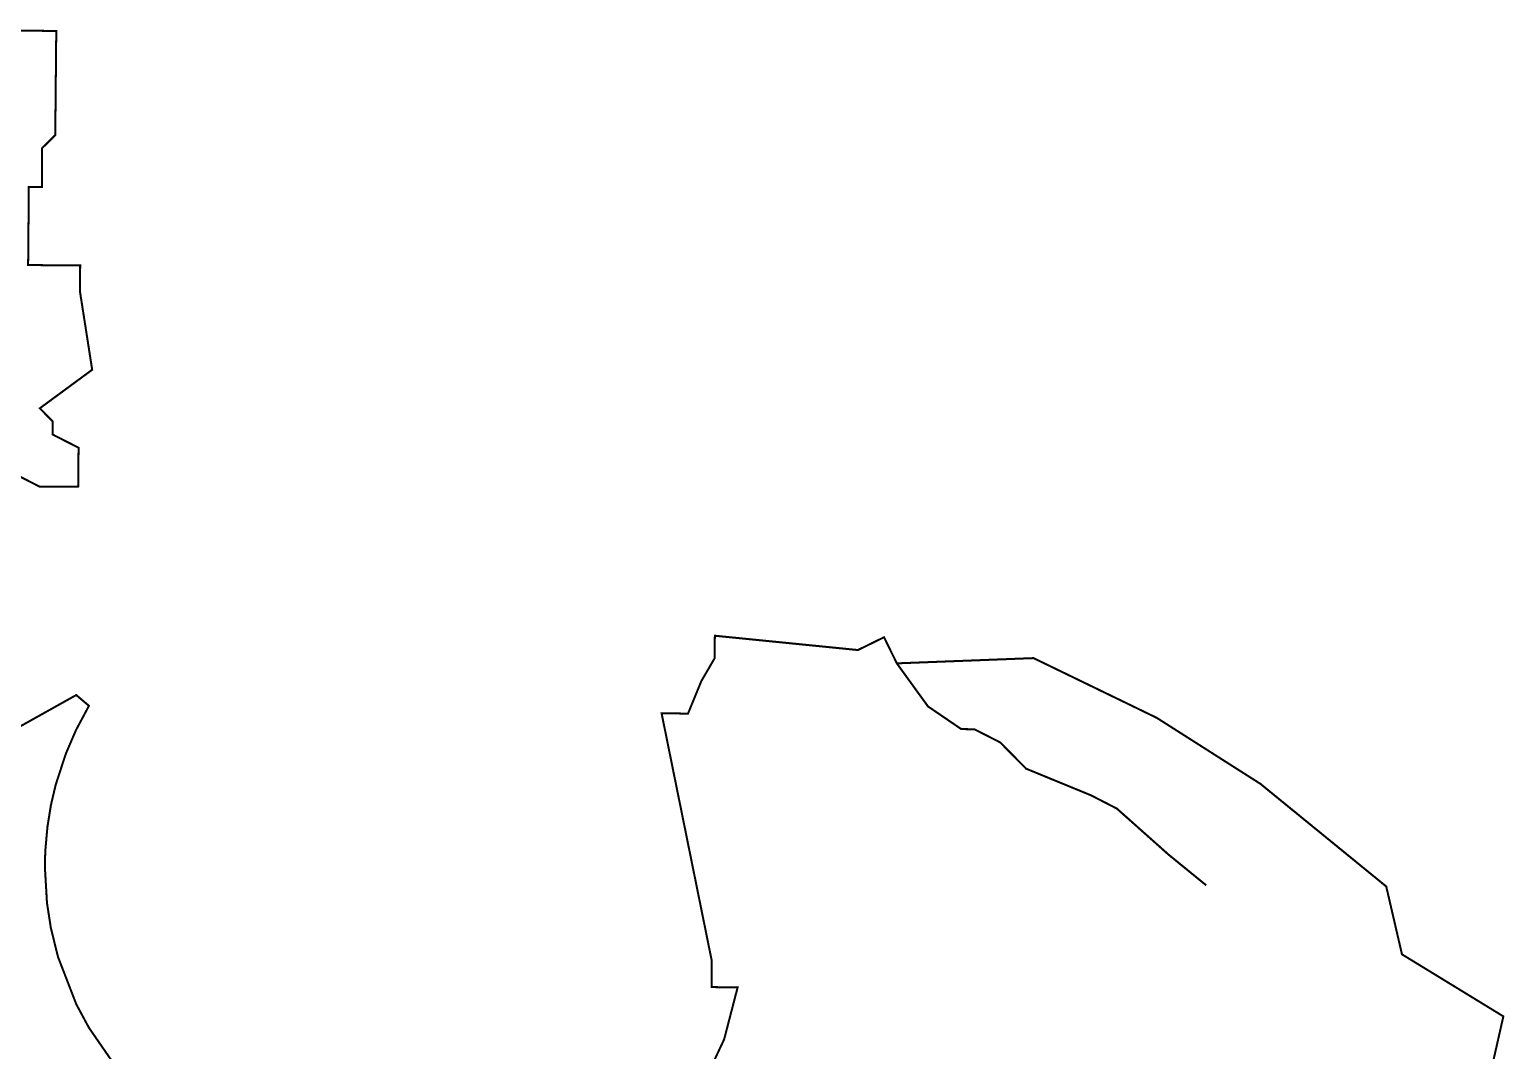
# Model space of a CAD drawing. Header units: metres. Extents: x 274657 to 276892, y 2062013 to 2064037.
# Drawn here: x 275430 to 276892, y 2063025 to 2064037 of the extents above; entities that cross this region are included whole.
import ezdxf

# ---------------------------------------------------------------- set-up
doc = ezdxf.new("R2010")
doc.units = ezdxf.units.M
doc.header["$MEASUREMENT"] = 0

msp = doc.modelspace()

# ---------------------------------------------------------------- linework, layer by layer
at = {"color": 6, "const_width": 2, "flags": 128}
for points in [[(275404.6, 2064036.4), (275456.2, 2064035.9), (275455.2, 2063932.6), (275442.2, 2063919.8), (275441.9, 2063881.1), (275429, 2063881.2), (275428.3, 2063803.8), (275479.9, 2063803.4), (275479.7, 2063777.5), (275491.8, 2063700), (275439.9, 2063661.8), (275452.7, 2063648.7), (275452.6, 2063635.8), (275478.3, 2063622.7), (275477.9, 2063584), (275439.9, 2063584), (275413.5, 2063597.5)], [(276094.2, 2062984.9), (276118.2, 2063036.1), (276131.6, 2063087.7), (276105.8, 2063087.9), (276106, 2063113.7), (276056.2, 2063359.4), (276082.4, 2063359.1), (276095.6, 2063391.3), (276108.8, 2063414), (276109, 2063436.3), (276250.8, 2063422.1), (276276.7, 2063434.8), (276289.4, 2063408.9), (276424.9, 2063414.1), (276474.2, 2063390.2), (276547, 2063354.9), (276649.7, 2063289.5), (276774.5, 2063187.7), (276790.1, 2063120.4), (276890.6, 2063058.9), (276879.5, 2063009.9)], [(276289.4, 2063408.9), (276300.8, 2063393.1), (276320.3, 2063366.2), (276353.3, 2063343.7), (276366.2, 2063343.6), (276391.9, 2063330.5), (276417.5, 2063304.5), (276481.8, 2063278.1), (276507.5, 2063264.9), (276533.1, 2063242.1), (276558.7, 2063219.3), (276596.1, 2063188.8)], [(275385.2, 2063326.7), (275476, 2063377.5), (275488.6, 2063366.8), (275475.8, 2063342.8), (275465.6, 2063319.1), (275455.6, 2063288.4), (275450.9, 2063268.4), (275447.4, 2063246.5), (275445.3, 2063222.6), (275444.9, 2063207.2), (275447, 2063171.3), (275450.8, 2063146.8), (275457.9, 2063117.9), (275476.1, 2063070.8), (275488.6, 2063047.6), (275513.8, 2063011.1)]]:
    msp.add_lwpolyline(points, dxfattribs=at)

doc.saveas('drawing.dxf')
